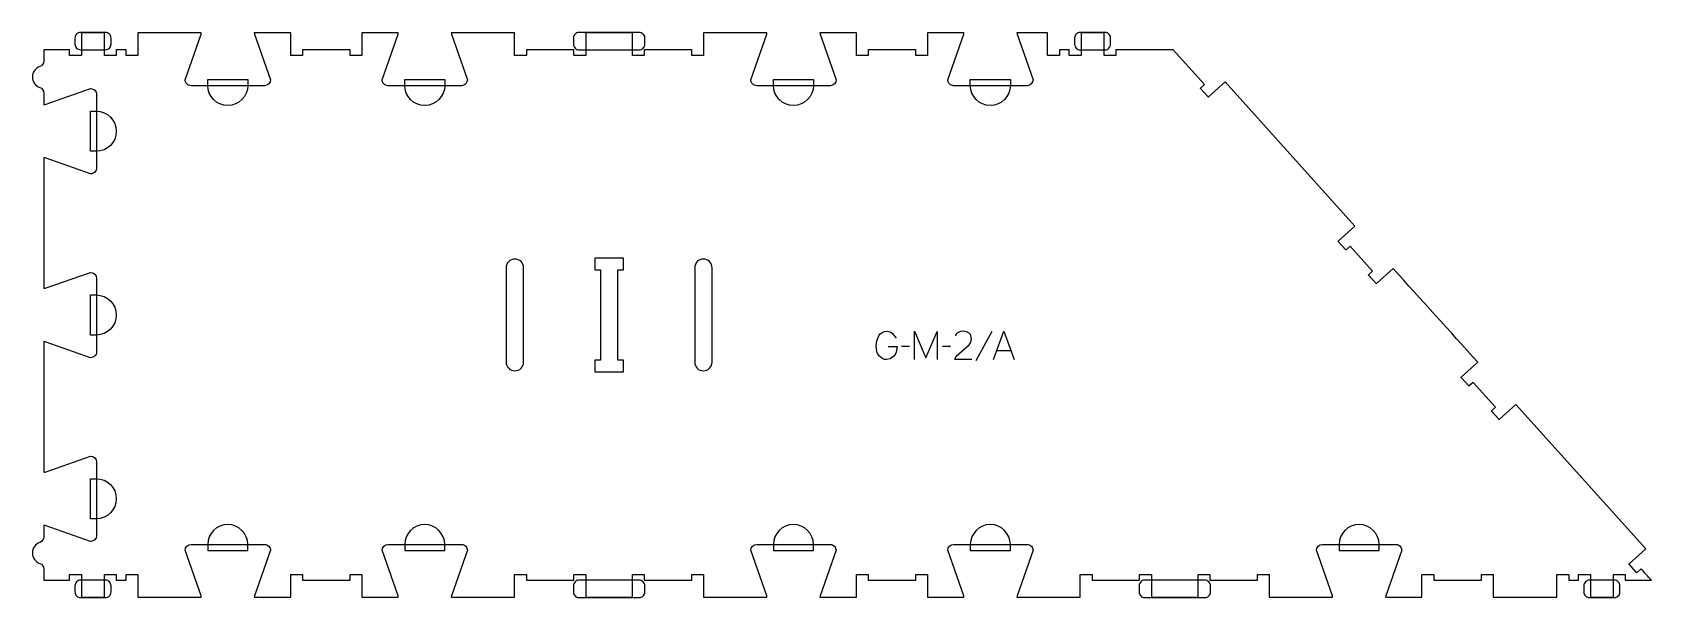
# Model space of a CAD drawing. Header units: millimetres. Extents: x -766 to 952, y -283 to 317.
import ezdxf

# ---------------------------------------------------------------- set-up
doc = ezdxf.new("R2010")
doc.units = ezdxf.units.MM
for name, color, linetype, true_color in [('1_ANYTOOL_1MMDEEP_LABELS_S', 2, 'Continuous', 0xffff00), ('3_ANYTOOL_CUTTHROUGH_INSID', 4, 'Continuous', 0x00ffff), ('4_ANYTOOL_CUTTHROUGH_OUTSI', 5, 'Continuous', 0x0000ff), ('5_ANYTOOL_HALF_MILL_9MM_IN', 3, 'Continuous', 0x00ff00)]:
    doc.layers.add(name, color=color, linetype=linetype, true_color=true_color)

msp = doc.modelspace()

# ---------------------------------------------------------------- linework, layer by layer
at = {"layer": '1_ANYTOOL_1MMDEEP_LABELS_S'}
for p, q in [((164.5, -16.1), (155.8, -16.2)), ((208, -16.1), (199.3, -16.2)), ((251.8, -0.5), (234.7, -31.3)), ((257, -20.5), (271.9, -20.5))]:
    msp.add_line(p, q, dxfattribs=at)
for points in [[(141.7, -16.2), (151.4, -16.3), (150.4, -22.2), (149.3, -24.6), (147.7, -26.5), (144, -29.2), (140, -30.1), (138, -29.9), (136.1, -29.2), (132.4, -26.6), (130.9, -24.5), (129.9, -22), (129, -15.5), (129.7, -10.2), (131.7, -5.1), (133.3, -2.9), (135.3, -1.3), (137.8, -0.3), (140.7, 0), (144, -0.6), (146.5, -2.3), (150.2, -7.4)], [(169.7, -30), (169.7, 0), (181.7, -28.4), (193.7, -0.2), (193.7, -30)], [(230.6, -30), (212.3, -29.9), (213.9, -26.6), (222.4, -19.1), (227.8, -14.4), (229.6, -11.6), (230.2, -8.3), (229.5, -4.7), (228.7, -3.3), (227.6, -2.1), (224.8, -0.6), (221.2, 0), (218.5, -0.3), (216.2, -1.3), (214.3, -2.9), (212.8, -5.1)], [(253.6, -30), (264.4, 0), (275.5, -30)]]:
    msp.add_lwpolyline(points, dxfattribs=at)
at = {"layer": '3_ANYTOOL_CUTTHROUGH_INSID'}
for points in [[(-245, -32.8), (-245, 67.2, 1), (-263.5, 67.2), (-263.5, -32.8, 1)], [(-63.5, -32.8, 1), (-45, -32.8), (-45, 67.2, 1), (-63.5, 67.2)]]:
    msp.add_lwpolyline(points, format="xyb", close=True, dxfattribs=at)
msp.add_lwpolyline([(-139, 77.4), (-169.5, 77.4), (-169.5, 64.9), (-163.5, 64.9), (-163.5, -30.6), (-169.5, -30.6), (-169.5, -43.1), (-139, -43.1), (-139, -30.6), (-145, -30.6), (-145, 64.9), (-139, 64.9)], close=True, dxfattribs=at)
at = {"layer": '4_ANYTOOL_CUTTHROUGH_OUTSI'}
msp.add_lwpolyline([(-752.6, 240.4), (-704.3, 257.3), (-704.3, 257.3, -0.414214), (-698, 251.1), (-698, 173.1, -0.414214), (-704.3, 166.8), (-704.3, 166.8), (-752.6, 183.7), (-754, 184), (-754, 45.3), (-752.6, 45.5), (-704.3, 62.4), (-702, 62), (-699.8, 60.6), (-698.4, 58.5), (-698, 56.2), (-698, -21.8, -0.419618), (-704.3, -28.1), (-752.6, -11.2), (-754, -10.9), (-754, -149.6), (-752.6, -149.4), (-704.3, -132.5), (-702, -132.9), (-699.8, -134.3), (-698.4, -136.4), (-698, -138.7), (-698, -216.7, -0.419618), (-704.3, -223), (-752.6, -206.1), (-754, -205.8), (-754, -218.2, -0.317837), (-758.2, -224.1, 0.707107), (-758.2, -246.3, -0.317837), (-754, -252.2), (-754, -264.1), (-726.5, -264.1), (-726.5, -258.3, -0.414214), (-726.3, -258.1), (-714.3, -258.1, -0.414214), (-714, -258.3), (-714, -282.1), (-689.5, -282.1), (-689.5, -258.3, -0.414214), (-689.3, -258.1), (-677.3, -258.1, -0.414214), (-677, -258.3), (-677, -264.1), (-666.5, -264.1), (-666.5, -258.3, -0.414214), (-666.3, -258.1), (-654.3, -258.1, -0.414214), (-654, -258.3), (-654, -282.1), (-586.8, -282.1), (-587.1, -280.7), (-604, -232.3), (-603.5, -230), (-602.1, -227.9), (-600, -226.5), (-597.7, -226.1), (-519.7, -226.1, -0.419618), (-513.5, -232.4), (-530.4, -280.7), (-530.6, -282.1), (-492, -282.1), (-492, -258.3, -0.414214), (-491.8, -258.1), (-479.8, -258.1, -0.414214), (-479.5, -258.3), (-479.5, -264.1), (-429, -264.1), (-429, -258.3, -0.414214), (-428.8, -258.1), (-416.8, -258.1, -0.414214), (-416.5, -258.3), (-416.5, -282.1), (-377.9, -282.1), (-378.1, -280.7), (-395.1, -232.3), (-394.6, -230), (-393.2, -227.9), (-391.1, -226.5), (-388.8, -226.1), (-310.8, -226.1, -0.419618), (-304.6, -232.4), (-321.5, -280.7), (-321.7, -282.1), (-254.5, -282.1), (-254.5, -258.3, -0.414214), (-254.3, -258.1), (-242.3, -258.1, -0.414214), (-242, -258.3), (-242, -264.1), (-191.5, -264.1), (-191.5, -258.3, -0.414214), (-191.3, -258.1), (-179.3, -258.1, -0.414214), (-179, -258.3), (-179, -282.1), (-129.5, -282.1), (-129.5, -258.3, -0.414214), (-129.3, -258.1), (-117.3, -258.1, -0.414214), (-117, -258.3), (-117, -264.1), (-66.5, -264.1), (-66.5, -258.3, -0.414214), (-66.3, -258.1), (-54.3, -258.1, -0.414214), (-54, -258.3), (-54, -282.1), (13.2, -282.1), (12.9, -280.7), (-4, -232.3), (-3.5, -230), (-2.1, -227.9), (0, -226.5), (2.3, -226.1), (80.3, -226.1, -0.419618), (86.5, -232.4), (69.6, -280.7), (69.4, -282.1), (108, -282.1), (108, -258.3, -0.414214), (108.2, -258.1), (120.2, -258.1, -0.414214), (120.5, -258.3), (120.5, -264.1), (171, -264.1), (171, -258.3, -0.414214), (171.2, -258.1), (183.2, -258.1, -0.414214), (183.5, -258.3), (183.5, -282.1), (222.1, -282.1), (221.9, -280.7), (204.9, -232.3), (205.4, -230), (206.8, -227.9), (208.9, -226.5), (211.2, -226.1), (289.2, -226.1, -0.419618), (295.4, -232.4), (278.5, -280.7), (278.3, -282.1), (345.5, -282.1), (345.5, -258.3, -0.414214), (345.7, -258.1), (357.7, -258.1, -0.414214), (358, -258.3), (358, -264.1), (408.5, -264.1), (408.5, -258.3, -0.414214), (408.7, -258.1), (420.7, -258.1, -0.414214), (421, -258.3), (421, -282.1), (470.5, -282.1), (470.5, -258.3, -0.414214), (470.7, -258.1), (482.7, -258.1, -0.414214), (483, -258.3), (483, -264.1), (533.5, -264.1), (533.5, -258.3, -0.414214), (533.7, -258.1), (545.7, -258.1, -0.414214), (546, -258.3), (546, -282.1), (613.2, -282.1), (612.9, -280.7), (596, -232.3), (596.5, -230), (597.9, -227.9), (600, -226.5), (602.3, -226.1), (680.3, -226.1, -0.419618), (686.5, -232.4), (669.6, -280.7), (669.4, -282.1), (708, -282.1), (708, -258.3, -0.414214), (708.2, -258.1), (720.2, -258.1, -0.414214), (720.5, -258.3), (720.5, -264.1), (771, -264.1), (771, -258.3, -0.414214), (771.2, -258.1), (783.2, -258.1, -0.414214), (783.5, -258.3), (783.5, -282.1), (851.1, -282.1), (851.1, -258.3, -0.414215), (851.3, -258.1), (863.3, -258.1, -0.414214), (863.6, -258.3), (863.6, -264.1), (874.1, -264.1), (874.1, -258.3, -0.414214), (874.3, -258.1), (886.3, -258.1, -0.414214), (886.6, -258.3), (886.6, -282.1), (911.1, -282.1), (911.1, -258.3, -0.414214), (911.3, -258.1), (923.3, -258.1, -0.414214), (923.6, -258.3), (923.6, -264.1), (951.6, -264.1, -0.010436), (940.4, -252.1), (936.1, -256, -0.414214), (935.7, -256), (927.7, -247, -0.414214), (927.7, -246.7), (945.4, -230.8), (807.7, -77.9), (790, -93.8, -0.414214), (789.7, -93.8), (781.7, -84.9, -0.414214), (781.7, -84.5), (786, -80.7), (762.2, -54.3), (757.9, -58.1, -0.414214), (757.6, -58.1), (749.5, -49.2, -0.414214), (749.6, -48.8), (767.2, -32.9, 0.001252), (677.3, 66.4), (659.6, 50.5, -0.414214), (659.3, 50.6), (651.2, 59.5, -0.414214), (651.3, 59.8), (655.5, 63.7), (631.8, 90.1), (627.5, 86.2, -0.414214), (627.2, 86.2), (619.1, 95.2, -0.414214), (619.1, 95.5), (636.8, 111.4), (499.1, 264.3), (481.5, 248.4, -0.414214), (481.1, 248.4), (473.1, 257.3, -0.414214), (473.1, 257.7), (477.4, 261.5), (444.2, 298.4), (383.4, 298.4), (383.4, 292.7, -0.414214), (383.1, 292.4), (371.1, 292.4, -0.414214), (370.9, 292.7), (370.9, 316.4), (346.4, 316.4), (346.4, 292.7, -0.414214), (346.1, 292.4), (334.1, 292.4, -0.414214), (333.9, 292.7), (333.9, 298.4), (323.4, 298.4), (323.4, 292.7, -0.414214), (323.1, 292.4), (311.1, 292.4, -0.414214), (310.9, 292.7), (310.9, 316.4), (278.3, 316.4), (278.5, 315), (295.4, 266.7), (295, 264.4), (293.6, 262.2), (291.5, 260.9), (289.2, 260.4), (211.2, 260.4, -0.419618), (205, 266.7), (221.9, 315), (222.1, 316.4), (183.5, 316.4), (183.5, 292.7, -0.414214), (183.2, 292.4), (171.2, 292.4, -0.414214), (171, 292.7), (171, 298.4), (120.5, 298.4), (120.5, 292.7, -0.414214), (120.2, 292.4), (108.2, 292.4, -0.414214), (108, 292.7), (108, 316.4), (69.4, 316.4), (69.6, 315), (86.5, 266.7), (86.1, 264.4), (84.7, 262.2), (82.6, 260.9), (80.3, 260.4), (2.3, 260.4, -0.419618), (-3.9, 266.7), (13, 315), (13.2, 316.4), (-54, 316.4), (-54, 292.7, -0.414214), (-54.3, 292.4), (-66.3, 292.4, -0.414214), (-66.5, 292.7), (-66.5, 298.4), (-117, 298.4), (-117, 292.7, -0.414214), (-117.3, 292.4), (-129.3, 292.4, -0.414214), (-129.5, 292.7), (-129.5, 316.4), (-179, 316.4), (-179, 292.7, -0.414214), (-179.3, 292.4), (-191.3, 292.4, -0.414214), (-191.5, 292.7), (-191.5, 298.4), (-242, 298.4), (-242, 292.7, -0.414214), (-242.3, 292.4), (-254.3, 292.4, -0.414214), (-254.5, 292.7), (-254.5, 316.4), (-321.7, 316.4), (-321.5, 315), (-304.6, 266.7), (-305, 264.4), (-306.4, 262.2), (-308.5, 260.9), (-310.8, 260.4), (-388.8, 260.4, -0.419618), (-395, 266.7), (-378.1, 315), (-377.9, 316.4), (-416.5, 316.4), (-416.5, 292.7, -0.414214), (-416.8, 292.4), (-428.8, 292.4, -0.414214), (-429, 292.7), (-429, 298.4), (-479.5, 298.4), (-479.5, 292.7, -0.414214), (-479.8, 292.4), (-491.8, 292.4, -0.414214), (-492, 292.7), (-492, 316.4), (-530.6, 316.4), (-530.4, 315), (-513.5, 266.7), (-513.9, 264.4), (-515.3, 262.2), (-517.4, 260.9), (-519.7, 260.4), (-597.7, 260.4, -0.419618), (-603.9, 266.7), (-587, 315), (-586.8, 316.4), (-654, 316.4), (-654, 292.7, -0.414214), (-654.3, 292.4), (-666.3, 292.4, -0.414214), (-666.5, 292.7), (-666.5, 298.4), (-677, 298.4), (-677, 292.7, -0.414214), (-677.3, 292.4), (-689.3, 292.4, -0.414214), (-689.5, 292.7), (-689.5, 316.4), (-714, 316.4), (-714, 292.7, -0.414214), (-714.3, 292.4), (-726.3, 292.4, -0.414214), (-726.5, 292.7), (-726.5, 298.4), (-754, 298.4), (-754, 286.5, -0.317837), (-758.2, 280.6, 0.707107), (-758.2, 258.5, -0.317837), (-754, 252.6), (-754, 240.2)], format="xyb", close=True, dxfattribs=at)
at = {"layer": '5_ANYTOOL_HALF_MILL_9MM_IN'}
for points in [[(-714.9, 316.9, 0.414214), (-720.9, 310.9), (-720.9, 304.5, 0.414214), (-714.9, 298.5), (-688.6, 298.5, 0.414214), (-682.6, 304.5), (-682.6, 310.9, 0.414214), (-688.6, 316.9)], [(-186.1, 316.9, 0.414214), (-192.1, 310.9), (-192.1, 304.4, 0.414214), (-186.1, 298.4), (-122.4, 298.4, 0.414214), (-116.4, 304.4), (-116.4, 310.9, 0.414214), (-122.4, 316.9)], [(345.5, 316.9, 0.414214), (339.5, 310.9), (339.5, 304.4, 0.414214), (345.5, 298.4), (371.7, 298.4, 0.414214), (377.7, 304.4), (377.7, 310.9, 0.414214), (371.7, 316.9)], [(-537.5, 260.7, -1), (-580, 260.7), (-580, 266.9), (-537.5, 266.9)], [(-328.6, 260.7, -1), (-371.1, 260.7), (-371.1, 266.9), (-328.6, 266.9)], [(62.5, 260.7, -1), (20, 260.7), (20, 266.9), (62.5, 266.9)], [(271.4, 260.7, -1), (228.9, 260.7), (228.9, 266.9), (271.4, 266.9)], [(-698.3, 233.3, -1), (-698.3, 190.8), (-704.5, 190.8), (-704.5, 233.3)], [(-698.3, 38.4, -1), (-698.3, -4.1), (-704.5, -4.1), (-704.5, 38.4)], [(-698.3, -156.5, -1), (-698.3, -199), (-704.5, -199), (-704.5, -156.5)], [(-537.5, -226.3, 1), (-580, -226.3), (-580, -232.6), (-537.5, -232.6)], [(-328.6, -226.3, 1), (-371.1, -226.3), (-371.1, -232.6), (-328.6, -232.6)], [(62.5, -226.3, 1), (20, -226.3), (20, -232.6), (62.5, -232.6)], [(271.4, -226.3, 1), (228.9, -226.3), (228.9, -232.6), (271.4, -232.6)], [(662.5, -226.3, 1), (620, -226.3), (620, -232.6), (662.5, -232.6)], [(-714.9, -264.1, 0.414214), (-720.9, -270.1), (-720.9, -276.6, 0.414214), (-714.9, -282.6), (-688.6, -282.6, 0.414214), (-682.6, -276.6), (-682.6, -270.1, 0.414214), (-688.6, -264.1)], [(-186.1, -264.1, 0.414214), (-192.1, -270.1), (-192.1, -276.6, 0.414214), (-186.1, -282.6), (-122.4, -282.6, 0.414214), (-116.4, -276.6), (-116.4, -270.1, 0.414214), (-122.4, -264.1)], [(413.9, -264.1, 0.414214), (407.9, -270.1), (407.9, -276.6, 0.414214), (413.9, -282.6), (477.6, -282.6, 0.414214), (483.6, -276.6), (483.6, -270.1, 0.414214), (477.6, -264.1)], [(885.7, -264.1, 0.414214), (879.7, -270.1), (879.7, -276.6, 0.414214), (885.7, -282.6), (912, -282.6, 0.414214), (918, -276.6), (918, -270.1, 0.414214), (912, -264.1)]]:
    msp.add_lwpolyline(points, format="xyb", close=True, dxfattribs=at)

doc.saveas('drawing.dxf')
